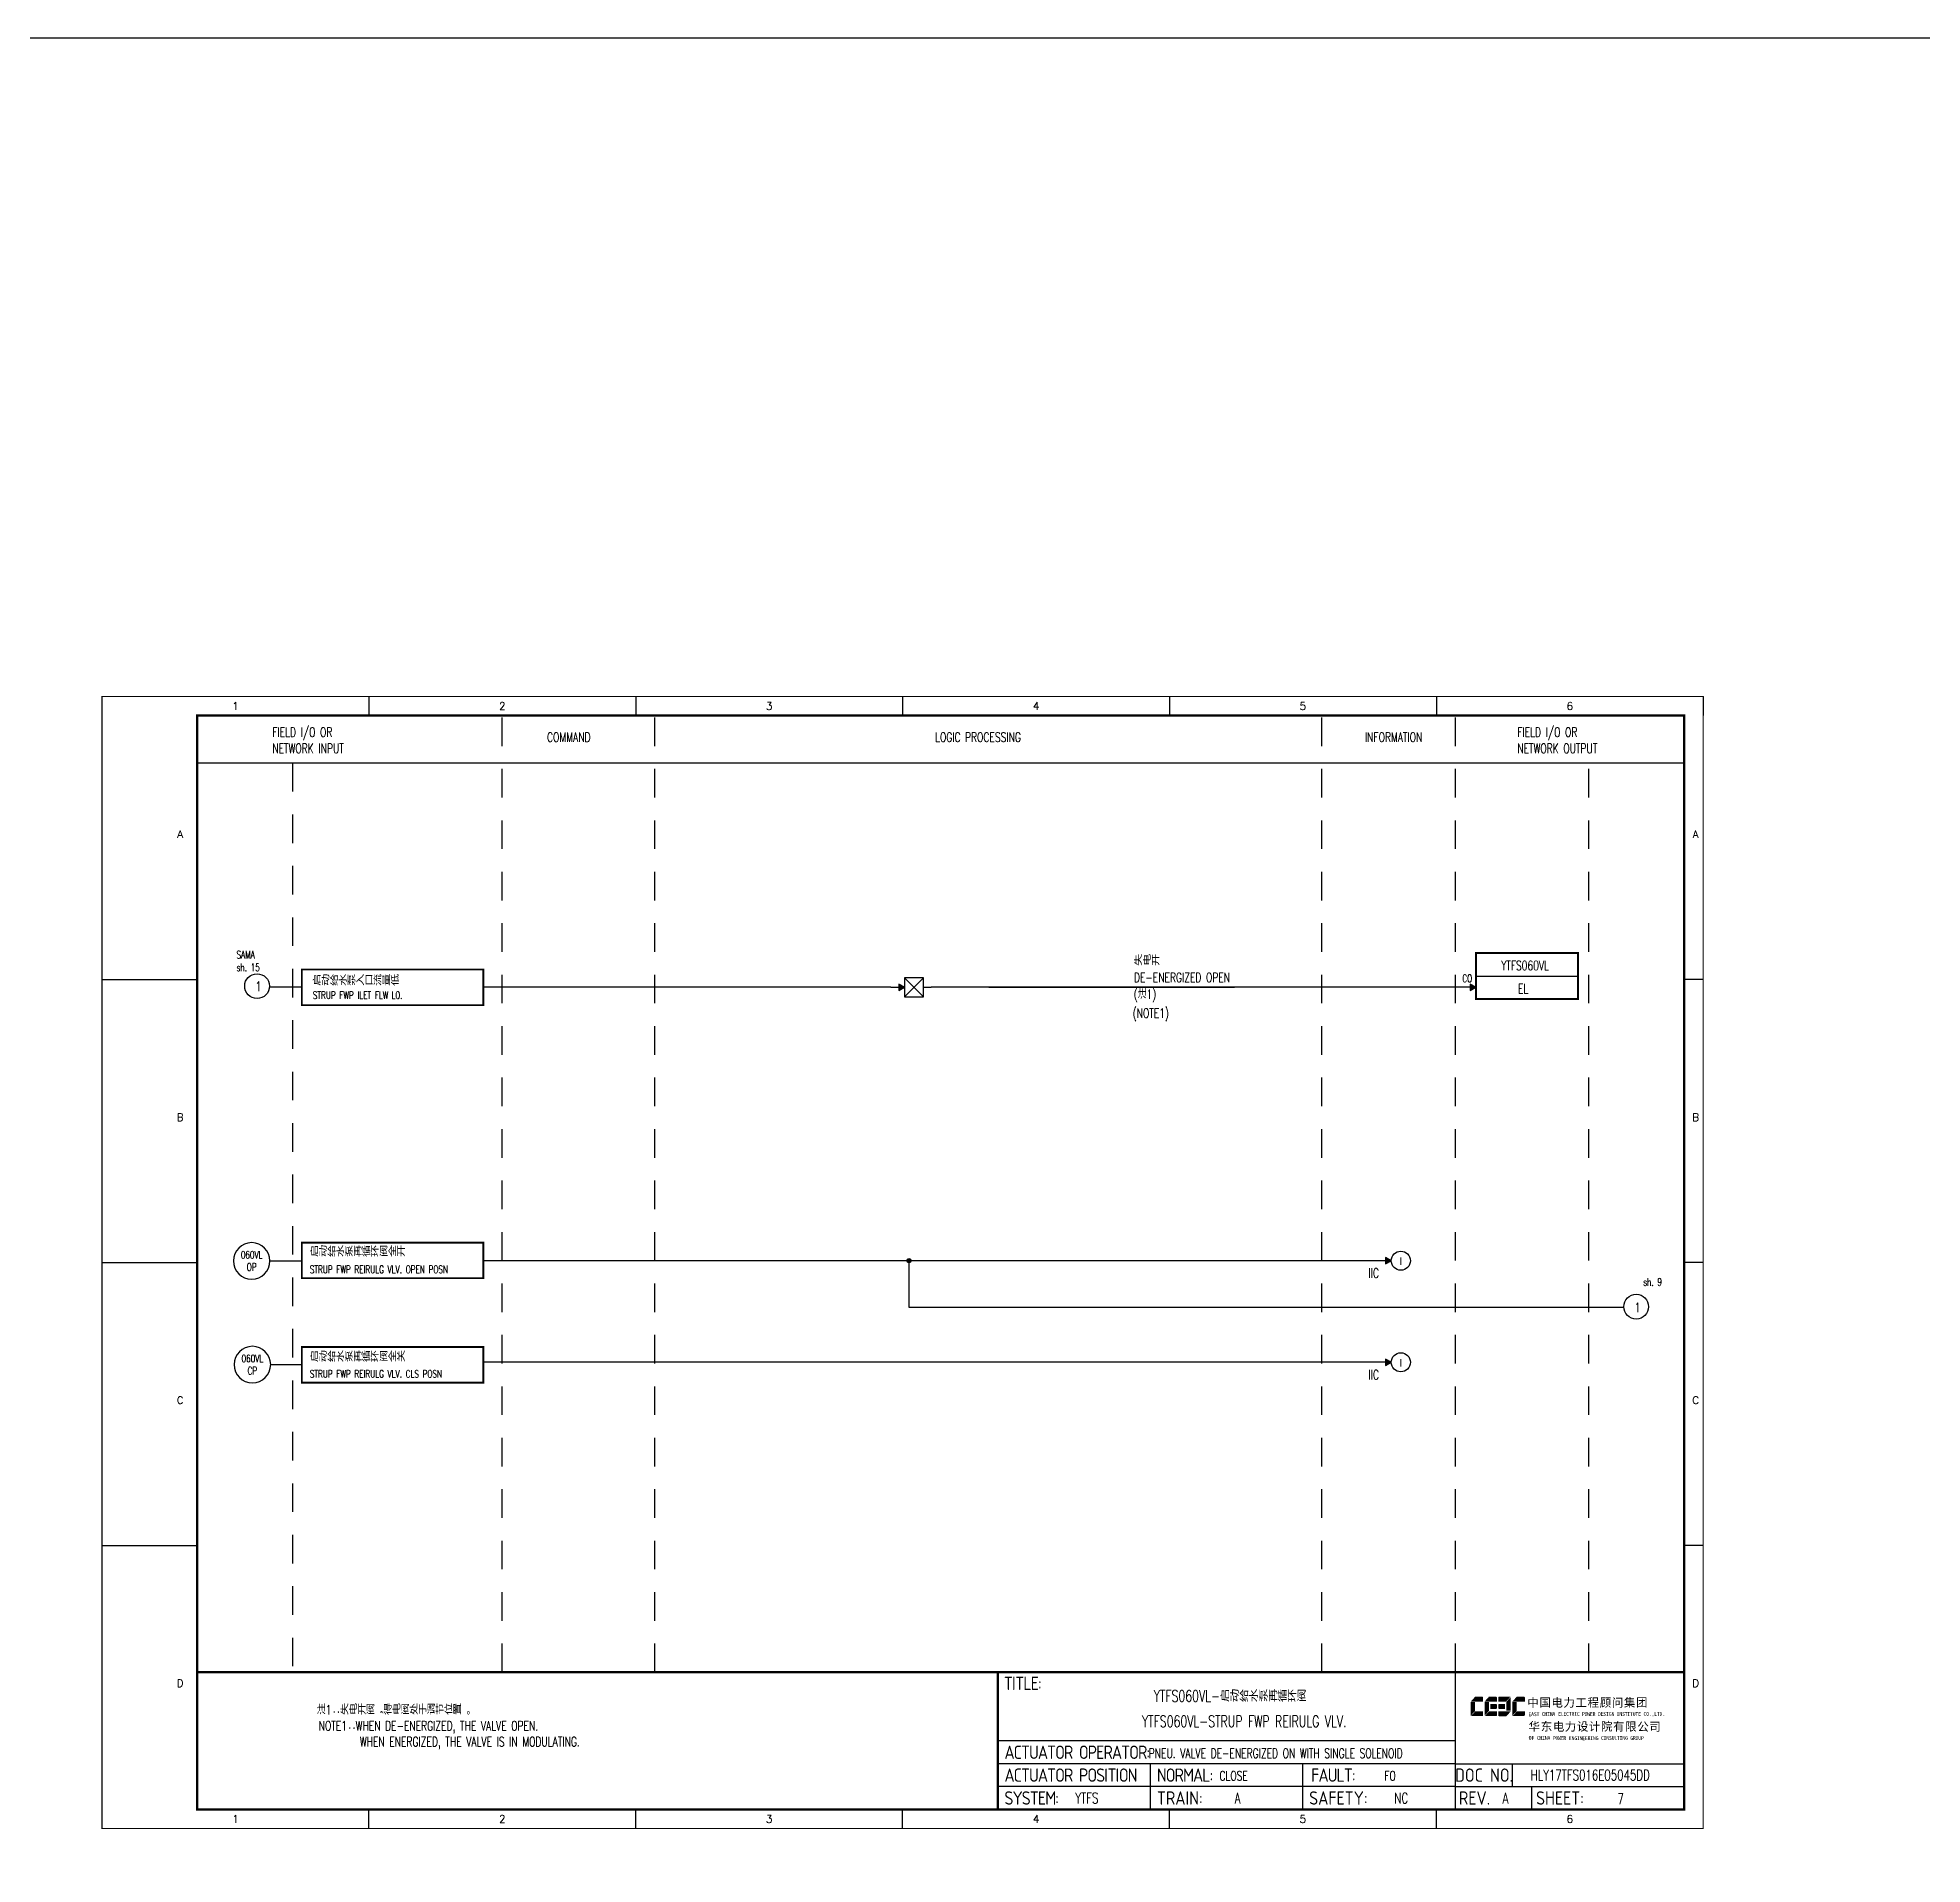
# Model space of a CAD drawing. Header units: millimetres. Extents: x 14388 to 19722, y -3447 to -1598.
# Drawn here: x 14947.5 to 15441.8, y -2076.9 to -1597.7 of the extents above; entities that cross this region are included whole.
import ezdxf
from ezdxf.enums import TextEntityAlignment as Align

# ---------------------------------------------------------------- set-up
doc = ezdxf.new("R2010")
doc.units = ezdxf.units.MM
doc.linetypes.add('DASHED', pattern=[0.75, 0.5, -0.25])
doc.linetypes.add('JIS_02_0.7', pattern=[1.35, 0.75, -0.6])
for name, color, linetype in [('BORDER', 1, 'Continuous'), ('INSTRUMENT', 4, 'Continuous'), ('MLINE', 6, 'Continuous'), ('TITLE', 1, 'Continuous'), ('TK', 7, 'Continuous'), ('图框_外框线', 7, 'Continuous'), ('图框_标题栏文字', 6, 'Continuous')]:
    doc.layers.add(name, color=color, linetype=linetype)
doc.styles.add('ecepdi', font='simhei.ttf', dxfattribs={"width": 0.9})
doc.styles.get("Standard").update_dxf_attribs({"font": 'romans.shx', "width": 0.7, "bigfont": '@0hztxta.shx'})
doc.styles.add('工程字', font='gbenor.shx', dxfattribs={"bigfont": 'gbcbig.shx'})

# ---------------------------------------------------------------- blocks, each defined once
blk = doc.blocks.new('A$C1E0003F3')
h = blk.add_hatch(color=152)
edge = h.paths.add_edge_path()
edge.add_ellipse((5.15, 4.41), major_axis=(0, 0.211), ratio=0.769231, start_angle=-90, end_angle=0)
edge.add_line((5.15, 4.62), (3.22, 4.62))
edge.add_line((3.22, 4.62), (2.09, 3.35))
edge.add_line((2.09, 3.35), (5.32, 3.35))
edge.add_line((5.32, 3.35), (5.32, 4.41))
h.paths.add_polyline_path([(3.22, 3.23), (2.09, 3.23), (2.09, -0.36), (3.22, 0.91)])
edge = h.paths.add_edge_path()
edge.add_line((5.32, 0.81), (3.27, 0.81))
edge.add_line((3.27, 0.81), (2.13, -0.46))
edge.add_line((2.13, -0.46), (5.15, -0.46))
edge.add_ellipse((5.15, -0.25), major_axis=(0, 0.211), ratio=0.769231, start_angle=180, end_angle=270)
edge.add_line((5.32, -0.25), (5.32, 0.81))
h = blk.add_hatch(color=152)
edge = h.paths.add_edge_path()
edge.add_ellipse((8.78, 4.41), major_axis=(0, 0.211), ratio=0.769231, start_angle=-90, end_angle=0)
edge.add_line((8.78, 4.62), (6.84, 4.62))
edge.add_line((6.84, 4.62), (5.71, 3.35))
edge.add_line((5.71, 3.35), (8.94, 3.35))
edge.add_line((8.94, 3.35), (8.94, 4.41))
h.paths.add_polyline_path([(6.84, 3.23), (5.71, 3.23), (5.71, -0.36), (6.84, 0.91)])
edge = h.paths.add_edge_path()
edge.add_ellipse((8.78, 2.49), major_axis=(0, 0.211), ratio=0.769231, start_angle=-90, end_angle=0)
edge.add_line((8.78, 2.7), (7.22, 2.7))
edge.add_line((7.22, 2.7), (7.22, 1.44))
edge.add_line((7.22, 1.44), (8.78, 1.44))
edge.add_ellipse((8.78, 1.65), major_axis=(0, 0.211), ratio=0.769231, start_angle=180, end_angle=270)
edge.add_line((8.94, 1.65), (8.94, 2.49))
edge = h.paths.add_edge_path()
edge.add_line((8.94, 0.81), (6.89, 0.81))
edge.add_line((6.89, 0.81), (5.75, -0.46))
edge.add_line((5.75, -0.46), (8.78, -0.46))
edge.add_ellipse((8.78, -0.25), major_axis=(0, 0.211), ratio=0.769231, start_angle=180, end_angle=270)
edge.add_line((8.94, -0.25), (8.94, 0.81))
h = blk.add_hatch(color=1)
edge = h.paths.add_edge_path()
edge.add_line((12.48, 4.62), (9.46, 4.62))
edge.add_ellipse((9.46, 4.41), major_axis=(0, 0.211), ratio=0.769231, start_angle=0, end_angle=90)
edge.add_line((9.3, 4.41), (9.3, 3.35))
edge.add_line((9.3, 3.35), (11.35, 3.35))
edge.add_line((11.35, 3.35), (12.48, 4.62))
h.paths.add_polyline_path([(12.57, 4.56), (11.38, 3.23), (11.38, 0.93), (12.57, 0.93)])
edge = h.paths.add_edge_path()
edge.add_line((11.03, 2.7), (9.46, 2.7))
edge.add_ellipse((9.46, 2.49), major_axis=(0, 0.211), ratio=0.769231, start_angle=0, end_angle=90)
edge.add_line((9.3, 2.49), (9.3, 1.65))
edge.add_ellipse((9.46, 1.65), major_axis=(0, 0.211), ratio=0.769231, start_angle=90, end_angle=180)
edge.add_line((9.46, 1.44), (11.03, 1.44))
edge.add_line((11.03, 1.44), (11.03, 2.7))
h = blk.add_hatch(color=1)
edge = h.paths.add_edge_path()
edge.add_line((12.58, 0.79), (9.3, 0.79))
edge.add_line((9.3, 0.79), (9.3, -0.27))
edge.add_ellipse((9.46, -0.27), major_axis=(0, 0.211), ratio=0.769231, start_angle=90, end_angle=180)
edge.add_line((9.46, -0.48), (11.43, -0.48))
edge.add_line((11.43, -0.48), (12.58, 0.79))
h = blk.add_hatch(color=152)
edge = h.paths.add_edge_path()
edge.add_ellipse((16.11, 4.41), major_axis=(0, 0.211), ratio=0.769231, start_angle=-90, end_angle=0)
edge.add_line((16.11, 4.62), (14.14, 4.62))
edge.add_line((14.14, 4.62), (13, 3.35))
edge.add_line((13, 3.35), (16.27, 3.35))
edge.add_line((16.27, 3.35), (16.27, 4.41))
h.paths.add_polyline_path([(14.14, 3.23), (13, 3.23), (13, -0.36), (14.14, 0.91)])
edge = h.paths.add_edge_path()
edge.add_line((16.27, 0.81), (14.18, 0.81))
edge.add_line((14.18, 0.81), (13.04, -0.46))
edge.add_line((13.04, -0.46), (16.03, -0.46))
edge.add_ellipse((16.03, -0.15), major_axis=(0, 0.316), ratio=0.769231, start_angle=180, end_angle=270)
edge.add_line((16.27, -0.15), (16.27, 0.81))
at = {"layer": 'TITLE', "color": 7, "style": 'ecepdi'}
for s, p in [('中', (16.92, 1.94)), ('国', (20.09, 2)), ('电', (23.25, 1.99)), ('力', (26.39, 1.96)), ('工', (29.53, 1.95)), ('程', (32.71, 1.98)), ('顾', (35.9, 1.98)), ('问', (39.09, 1.94)), ('集', (42.26, 1.98)), ('团', (45.42, 2.01)), ('华', (17.24, -4.31)), ('东', (20.45, -4.29)), ('电', (23.62, -4.35)), ('力', (26.75, -4.32)), ('设', (29.92, -4.3)), ('计', (33.05, -4.31)), ('院', (36.26, -4.29)), ('有', (39.41, -4.29)), ('限', (42.57, -4.32)), ('公', (45.78, -4.38)), ('司', (48.91, -4.35))]:
    blk.add_text(s, height=2.2, dxfattribs=at).set_placement(p)
at = {"layer": 'TITLE', "color": 7, "style": 'ecepdi', "width": 0.975}
for s, p in [('E', (17.58, 0.02)), ('A', (18.29, 0.03)), ('S', (19, 0.03)), ('T', (19.7, 0.03)), ('C', (21.1, 0.09)), ('H', (21.77, 0.09)), ('I', (22.46, 0.09)), ('N', (23.17, 0.1)), ('A', (23.86, 0.1)), ('E', (25.35, 0.09)), ('L', (26.05, 0.11)), ('E', (26.76, 0.1)), ('C', (27.46, 0.12)), ('T', (28.18, 0.11)), ('R', (28.87, 0.1)), ('I', (29.57, 0.11)), ('C', (30.28, 0.1)), ('P', (31.64, 0.09)), ('O', (32.32, 0.08)), ('W', (33.03, 0.08)), ('E', (33.72, 0.08)), ('R', (34.42, 0.09)), ('D', (35.81, 0.1)), ('E', (36.52, 0.1)), ('S', (37.2, 0.1)), ('I', (37.91, 0.09)), ('G', (38.68, 0.11)), ('N', (39.38, 0.09)), ('I', (40.72, 0.07)), ('N', (41.43, 0.08)), ('S', (42.14, 0.08)), ('T', (42.83, 0.08)), ('I', (43.52, 0.09)), ('T', (44.22, 0.07)), ('U', (44.93, 0.07)), ('T', (45.63, 0.08)), ('E', (46.34, 0.09)), ('C', (47.76, 0.11)), ('O', (48.48, 0.1)), ('L', (50.56, 0.1)), ('T', (51.27, 0.1)), ('D', (51.96, 0.1)), ('.', (49.23, 0.1)), (',', (49.87, 0.1)), ('.', (52.72, 0.11)), ('O', (17.67, -6.18)), ('OF', (18.01, -6.2)), ('F', (18.37, -6.2)), ('C', (19.8, -6.19)), ('H', (20.47, -6.19)), ('I', (21.15, -6.19)), ('N', (21.87, -6.18)), ('A', (22.56, -6.18)), ('P', (23.98, -6.2)), ('O', (24.66, -6.21)), ('W', (25.36, -6.21)), ('E', (26.06, -6.21)), ('R', (26.75, -6.2)), ('E', (28.19, -6.24)), ('N', (28.91, -6.27)), ('G', (29.62, -6.26)), ('I', (30.32, -6.27)), ('N', (31.02, -6.27)), ('E', (31.7, -6.28)), ('E', (32.41, -6.27)), ('R', (33.1, -6.24)), ('I', (33.81, -6.24)), ('N', (34.51, -6.26)), ('G', (35.2, -6.24)), ('C', (36.61, -6.19)), ('O', (37.3, -6.21)), ('N', (38, -6.2)), ('S', (38.71, -6.21)), ('U', (39.41, -6.18)), ('L', (40.11, -6.18)), ('T', (40.81, -6.19)), ('I', (41.51, -6.21)), ('N', (42.2, -6.21)), ('G', (42.91, -6.17)), ('G', (44.29, -6.2)), ('R', (45, -6.21)), ('O', (45.69, -6.22)), ('U', (46.39, -6.2)), ('P', (47.1, -6.23))]:
    blk.add_text(s, height=1, dxfattribs=at).set_placement(p, align=Align.MIDDLE_CENTER)
blk = doc.blocks.new('A$C57484896')
for p, q in [((70, 297), (70, 292)), ((140, 297), (140, 292)), ((210, 297), (210, 292)), ((280, 297), (280, 292)), ((350, 297), (350, 292)), ((420, 297), (420, 292)), ((0, 222.75), (25, 222.75)), ((420, 222.75), (415, 222.75)), ((0, 148.5), (25, 148.5)), ((420, 148.5), (415, 148.5)), ((0, 74.25), (25, 74.25)), ((420, 74.25), (415, 74.25)), ((70, 0), (70, 5)), ((140, 0), (140, 5)), ((210, 0), (210, 5)), ((280, 0), (280, 5)), ((350, 0), (350, 5))]:
    blk.add_line(p, q)
at = {"layer": 'MLINE', "linetype": 'JIS_02_0.7', "ltscale": 10}
for p, q in [((105, 41), (105, 292)), ((145, 41), (145, 292)), ((320, 41), (320, 292)), ((355, 41), (355, 292)), ((50, 279.56), (50, 41)), ((390, 41), (390, 279.56))]:
    blk.add_line(p, q, dxfattribs=at)
at = {"layer": 'MLINE'}
blk.add_line((25, 279.56), (415, 279.56), dxfattribs=at)
at = {"layer": '图框_外框线'}
for p, q in [((355, 5), (355, 41)), ((355, 23), (235, 23)), ((355, 17), (235, 17)), ((275, 11), (275, 17)), ((315, 11), (315, 17)), ((355, 17), (415, 17)), ((370, 11), (370, 17)), ((355, 11), (235, 11)), ((355, 11), (235, 11)), ((275, 5), (275, 11)), ((315, 5), (315, 11)), ((355, 11), (415, 11)), ((375, 5), (375, 11))]:
    blk.add_line(p, q, dxfattribs=at)
for points, const_width in [([(0, 0), (420, 0), (420, 297), (0, 297)], 0.3), ([(25, 5), (415, 5), (415, 292), (25, 292)], 0.6)]:
    blk.add_lwpolyline(points, close=True, dxfattribs=dict(at, const_width=const_width))
at = {"layer": '图框_外框线', "const_width": 0.6}
blk.add_lwpolyline([(235, 41), (25, 41)], dxfattribs=at)
at = {"layer": '图框_外框线'}
blk.add_lwpolyline([(415, 41, 0.6, 0.6, 0), (235, 41, 0.6, 0.6, 0), (235, 5, 0, 0, 0)], format="xyseb", dxfattribs=at)
blk.add_blockref('A$C1E0003F3', (356.94, 29.95))
at = {"layer": 'MLINE', "char_height": 2.5, "width": 31.8959, "attachment_point": 1}
for s, insert in [('FIELD I/O OR', (44.67, 288.89)), ('COMMAND', (116.74, 287.58)), ('LOGIC PROCESSING', (218.52, 287.58)), ('INFORMATION', (331.25, 287.58)), ('FIELD I/O OR', (371.22, 288.89)), ('NETWORK INPUT', (44.67, 284.64)), ('NETWORK OUTPUT', (371.22, 284.64))]:
    blk.add_mtext(s, dxfattribs=dict(at, insert=insert))
at = {"layer": 'TK', "color": 3}
for s, p in [('1', (35, 294.5)), ('2', (105, 294.5)), ('3', (175, 294.5)), ('4', (245, 294.5)), ('5', (315, 294.5)), ('6', (385, 294.5)), ('1', (35, 2.5)), ('2', (105, 2.5)), ('3', (175, 2.5)), ('4', (245, 2.5)), ('5', (315, 2.5)), ('6', (385, 2.5))]:
    blk.add_text(s, height=2, dxfattribs=at).set_placement(p, align=Align.MIDDLE)
for s, p in [('A', (20.5, 259.88)), ('A', (418, 259.88)), ('B', (20.5, 185.62)), ('B', (418, 185.62)), ('C', (20.5, 111.38)), ('C', (418, 111.38)), ('D', (20.5, 37.12)), ('D', (418, 37.12))]:
    blk.add_text(s, height=2, dxfattribs=at).set_placement(p, align=Align.CENTER)
at = {"layer": '图框_标题栏文字', "char_height": 3.5, "style": '工程字'}
for s, insert, width, attachment_point in [('{\\T0.9; TITLE:}', (234.86, 38.09), 14.2249, 4), ('{\\T0.9; ACTUATOR OPERATOR:}', (235, 20), 40, 4), ('{\\T0.9; ACTUATOR POSITION}', (235, 14), 45, 4), ('{\\T0.9; NORMAL:}', (275, 14), 18.2557, 4), ('{\\T0.9; FAULT:}', (315.44, 14), 15, 4), ('DOC NO.', (362.5, 14), 15, 5), ('{\\T0.9; SYSTEM:}', (235, 8), 17.9526, 4), ('{\\T0.9; }TRAIN: ', (275, 8), 17.6638, 4), ('SAFETY:', (324.3, 8), 22.3993, 5), ('REV.', (360, 8), 10, 5), ('SHEET:', (382.42, 8), 20, 5)]:
    blk.add_mtext(s, dxfattribs=dict(at, insert=insert, width=width, attachment_point=attachment_point))
blk = doc.blocks.new('INS00')
at = {"layer": 'INSTRUMENT', "color": 0}
blk.add_lwpolyline([(6, 0, 1), (-6, 0, 1)], format="xyb", close=True, dxfattribs=at)
at = {"layer": 'INSTRUMENT', "flags": 1}
for tag, p in [('INSNAM', (0, 9)), ('INSDGN', (0, -9)), ('INSTYP', (0, -12)), ('INSMAN', (0, -18)), ('INSSUP', (0, -15)), ('INSREM', (0, -21))]:
    blk.add_attdef(tag, text='', height=3, dxfattribs=at).set_placement(p, align=Align.TOP_CENTER)
at = {"layer": 'INSTRUMENT', "width": 0.7}
for tag, p in [('INSIDE', (0, 2)), ('INSSYS', (0, -2))]:
    blk.add_attdef(tag, text='', height=2.5, dxfattribs=at).set_placement(p, align=Align.MIDDLE)
for tag, p in [('INSHH', (6, 3.5)), ('INSL', (6, -3)), ('INSLL', (6, -6))]:
    blk.add_attdef(tag, p, '', height=2.5, dxfattribs=at)
at = {"layer": 'INSTRUMENT', "linetype": 'DASHED', "width": 0.7}
blk.add_attdef('INSH', (6, 0.5), '', height=2.5, dxfattribs=at)

msp = doc.modelspace()

# ---------------------------------------------------------------- hatches: boundary and pattern name
for points in [[(15324.72, -1846.84), (15323.22, -1845.97), (15323.22, -1847.71)], [(15302.52, -1918.56), (15301.02, -1917.69), (15301.02, -1919.42)], [(15302.52, -1945.23), (15301.02, -1944.36), (15301.02, -1946.1)]]:
    msp.add_hatch(color=256).paths.add_polyline_path(points)
h = msp.add_hatch(color=256)
edge = h.paths.add_edge_path()
edge.add_arc((15176.02, -1918.56), 0.55, 0, 360)
at = {"layer": 'BORDER'}
msp.add_hatch(color=256, dxfattribs=at).paths.add_polyline_path([(15174.86, -1846.84), (15173.36, -1845.97), (15173.36, -1847.71)])

# ---------------------------------------------------------------- linework, layer by layer
for p, q in [((15016.78, -1842.17), (15064.39, -1842.17)), ((15016.78, -1846.84), (15008.26, -1846.84)), ((15154.2, -1846.84), (15064.39, -1846.84)), ((15154.2, -1846.84), (15108.55, -1846.84)), ((15171.27, -1846.84), (15154.2, -1846.84)), ((15324.72, -1846.84), (15181.86, -1846.84)), ((15197, -1846.84), (15261.41, -1846.84)), ((15231.28, -1846.84), (15215.08, -1846.84)), ((15324.72, -1843.95), (15351.5, -1843.95)), ((15324.72, -1843.95), (15351.5, -1843.95)), ((15324.72, -1849.88), (15351.5, -1849.88)), ((15324.72, -1849.88), (15351.5, -1849.88)), ((15324.72, -1849.88), (15351.5, -1849.88)), ((15016.78, -1913.82), (15064.39, -1913.82)), ((15016.78, -1923.16), (15016.78, -1913.82)), ((15064.39, -1923.16), (15064.39, -1913.82)), ((15008.41, -1918.63), (15016.78, -1918.63)), ((15301.02, -1918.56), (15064.32, -1918.56)), ((15064.39, -1923.16), (15016.78, -1923.16)), ((15016.78, -1941.21), (15064.39, -1941.21)), ((15016.78, -1950.55), (15016.78, -1941.21)), ((15064.39, -1950.55), (15064.39, -1941.21)), ((15008.6, -1945.83), (15016.78, -1945.83)), ((15301.02, -1945.23), (15064.39, -1945.23)), ((15064.39, -1950.55), (15016.78, -1950.55))]:
    msp.add_line(p, q)
at = {"color": 7}
for p, q in [((15176.02, -1918.56), (15176.02, -1930.78)), ((15176.02, -1930.78), (15363.49, -1930.78))]:
    msp.add_line(p, q, dxfattribs=at)
for points in [[(14388.26, -1597.68), (19722.47, -1597.68), (19722.47, -3447.02), (14388.26, -3447.02)], [(15324.72, -1846.84), (15323.22, -1845.97), (15323.22, -1847.71)], [(15302.52, -1918.56), (15301.02, -1917.69), (15301.02, -1919.42)], [(15302.52, -1945.23), (15301.02, -1944.36), (15301.02, -1946.1)]]:
    msp.add_lwpolyline(points, close=True)
at = {"const_width": 0.5}
for points in [[(15324.72, -1837.82), (15351.5, -1837.82), (15351.5, -1849.88), (15324.72, -1849.88), (15324.72, -1837.82)], [(15016.78, -1842.17), (15064.39, -1842.17), (15064.39, -1851.51), (15016.78, -1851.51), (15016.78, -1842.17)], [(15016.78, -1913.82), (15064.39, -1913.82), (15064.39, -1923.16), (15016.78, -1923.16), (15016.78, -1913.82)], [(15016.78, -1941.21), (15064.39, -1941.21), (15064.39, -1950.55), (15016.78, -1950.55), (15016.78, -1941.21)]]:
    msp.add_lwpolyline(points, dxfattribs=at)
msp.add_lwpolyline([(15324.72, -1849.88), (15324.72, -1837.82), (15351.5, -1837.82), (15351.5, -1849.88)])
msp.add_lwpolyline([(15324.72, -1849.88), (15324.72, -1837.82), (15351.5, -1837.82), (15351.5, -1849.88)])
for centre, radius in [((15005.03, -1846.53), 3.25), ((15305.02, -1918.56), 2.5), ((15176.02, -1918.56), 0.55), ((15366.76, -1930.63), 3.25), ((15305.02, -1945.23), 2.5)]:
    msp.add_circle(centre, radius)
at = {"layer": 'BORDER'}
for p, q in [((15171.27, -1846.84), (15174.86, -1846.84)), ((15174.86, -1844.34), (15179.86, -1849.34)), ((15179.86, -1844.34), (15174.86, -1849.34)), ((15179.86, -1846.84), (15181.86, -1846.84))]:
    msp.add_line(p, q, dxfattribs=at)
for points in [[(15174.86, -1846.84), (15173.36, -1845.97), (15173.36, -1847.71)], [(15179.86, -1844.34), (15174.86, -1844.34), (15174.86, -1849.34), (15179.86, -1849.34)]]:
    msp.add_lwpolyline(points, close=True, dxfattribs=at)

# ---------------------------------------------------------------- block references
msp.add_blockref('A$C57484896', (14964.35, -2067.54))
at = {"layer": 'MLINE', "xscale": 0.7999999999992724, "yscale": 0.7999999999992724, "zscale": 0.8}
for p, values in [((15003.61, -1918.63), {'INSIDE': '060VL', 'INSSYS': 'OP'}), ((15003.8, -1945.83), {'INSIDE': '060VL', 'INSSYS': 'CP'})]:
    msp.add_blockref('INS00', p, dxfattribs=at).add_auto_attribs(values)

# ---------------------------------------------------------------- texts
at = {"width": 0.7}
for p in [(15305.05, -1919.69), (15305.05, -1946.36)]:
    msp.add_text('I', height=2, dxfattribs=at).set_placement(p, align=Align.CENTER)
at = {"color": 1, "char_height": 2, "attachment_point": 1}
for s, insert, width in [('SAMA\\Psh. 15', (14999.62, -1837.27), 77.571), ('sh. 9', (15368.59, -1923.14), 73.0067)]:
    msp.add_mtext(s, dxfattribs=dict(at, insert=insert, width=width))
at = {"attachment_point": 1}
for s, insert, char_height, width in [('失电开', (15234.99, -1838.59), 2.5, 73.0067), ('DE-ENERGIZED OPEN', (15235.01, -1843), 2.5, 73.0067), ('CO', (15321.16, -1843.5), 2, 73.0067), ('YTFS060VL', (15331.34, -1839.86), 2.5, 75.38), ('1', (15004.63, -1845.32), 2.5, 73.0067), ('(注1)', (15234.99, -1847.37), 2.5, 73.0067), ('EL', (15335.77, -1845.93), 2.5, 73.0067), ('(NOTE1)', (15234.69, -1852.38), 2.5, 73.0067), ('启动给水泵再循环阀全开', (15018.86, -1914.97), 2.5, 73.0067), ('STRUP FWP REIRULG VLV. OPEN POSN', (15018.86, -1919.86), 2, 73.0067), ('IIC', (15296.51, -1920.56), 2.5, 4.5039), ('1', (15366.37, -1929.58), 2.5, 73.0067), ('启动给水泵再循环阀全关', (15018.86, -1942.56), 2.5, 73.0067), ('STRUP FWP REIRULG VLV. CLS POSN', (15018.86, -1947.25), 2, 73.0067), ('IIC', (15296.51, -1947.23), 2.5, 4.5039), ('YTFS060VL-启动给水泵再循环阀', (15240.21, -2031.28), 3, 79.6327), ('注1：失电开阀，得电阀处于调节位置。', (15020.74, -2035.15), 2.5, 73.0067), ('NOTE1：WHEN DE-ENERGIZED, THE VALVE OPEN.\\P         WHEN ENERGIZED, THE VALVE IS IN MODULATING.', (15021.19, -2039.34), 2.5, 84.6222), ('YTFS060VL-STRUP FWP {\\C0;REIRULG VLV.}', (15237.13, -2037.93), 3, 84.237), ('PNEU. VALVE DE-ENERGIZED ON WITH SINGLE SOLENOID', (15238.92, -2046.56), 2.5, 91.5509), ('{\\Fromans,hztxta|c134;\\C6;CLOSE}', (15257.47, -2052.46), 2.5, 91.5509), ('{\\C6;F\\Fromans,hztxta|c134;O}', (15300.7, -2052.46), 2.5, 91.5509), ('YTFS', (15219.65, -2058.15), 2.8, 8.5983), ('A', (15261.45, -2058.15), 2.8, 8.5983), ('NC', (15303.33, -2058.15), 2.8, 8.5983), ('A', (15331.73, -2058.22), 2.8, 8.5983)]:
    msp.add_mtext(s, dxfattribs=dict(at, insert=insert, char_height=char_height, width=width))
at = {"color": 0, "attachment_point": 1}
for s, insert, char_height, width in [('{\\C256;启动给水泵入口流量低}', (15019.53, -1843.84), 2.5, 95.3452), ('{\\C256;STRUP FWP ILET FLW\\W0.66; LO. }', (15019.65, -1847.9), 2, 81.8973)]:
    msp.add_mtext(s, dxfattribs=dict(at, insert=insert, char_height=char_height, width=width))
at = {"width": 0.7}
for tag, p, s in [('HLY17TFS016E05045DD', (15339.09, -2054.92), ''), ('7', (15361.85, -2061.15), '1')]:
    msp.add_attdef(tag, p, s, height=2.8, dxfattribs=at)

doc.saveas('drawing.dxf')
